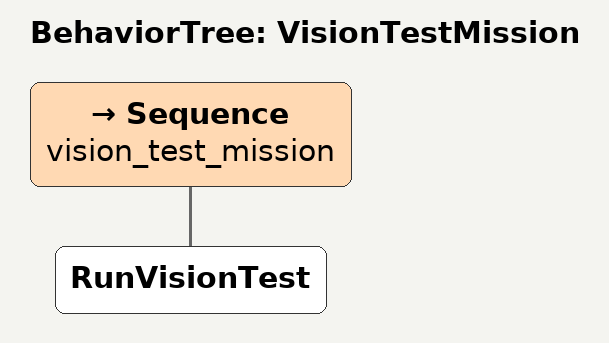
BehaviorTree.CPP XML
<?xml version="1.0" encoding="UTF-8"?>
<root BTCPP_format="4" main_tree_to_execute="VisionTestMission">
  <BehaviorTree ID="VisionTestMission">
    <Sequence name="vision_test_mission">
      <RunVisionTest/>
    </Sequence>
  </BehaviorTree>
</root>
